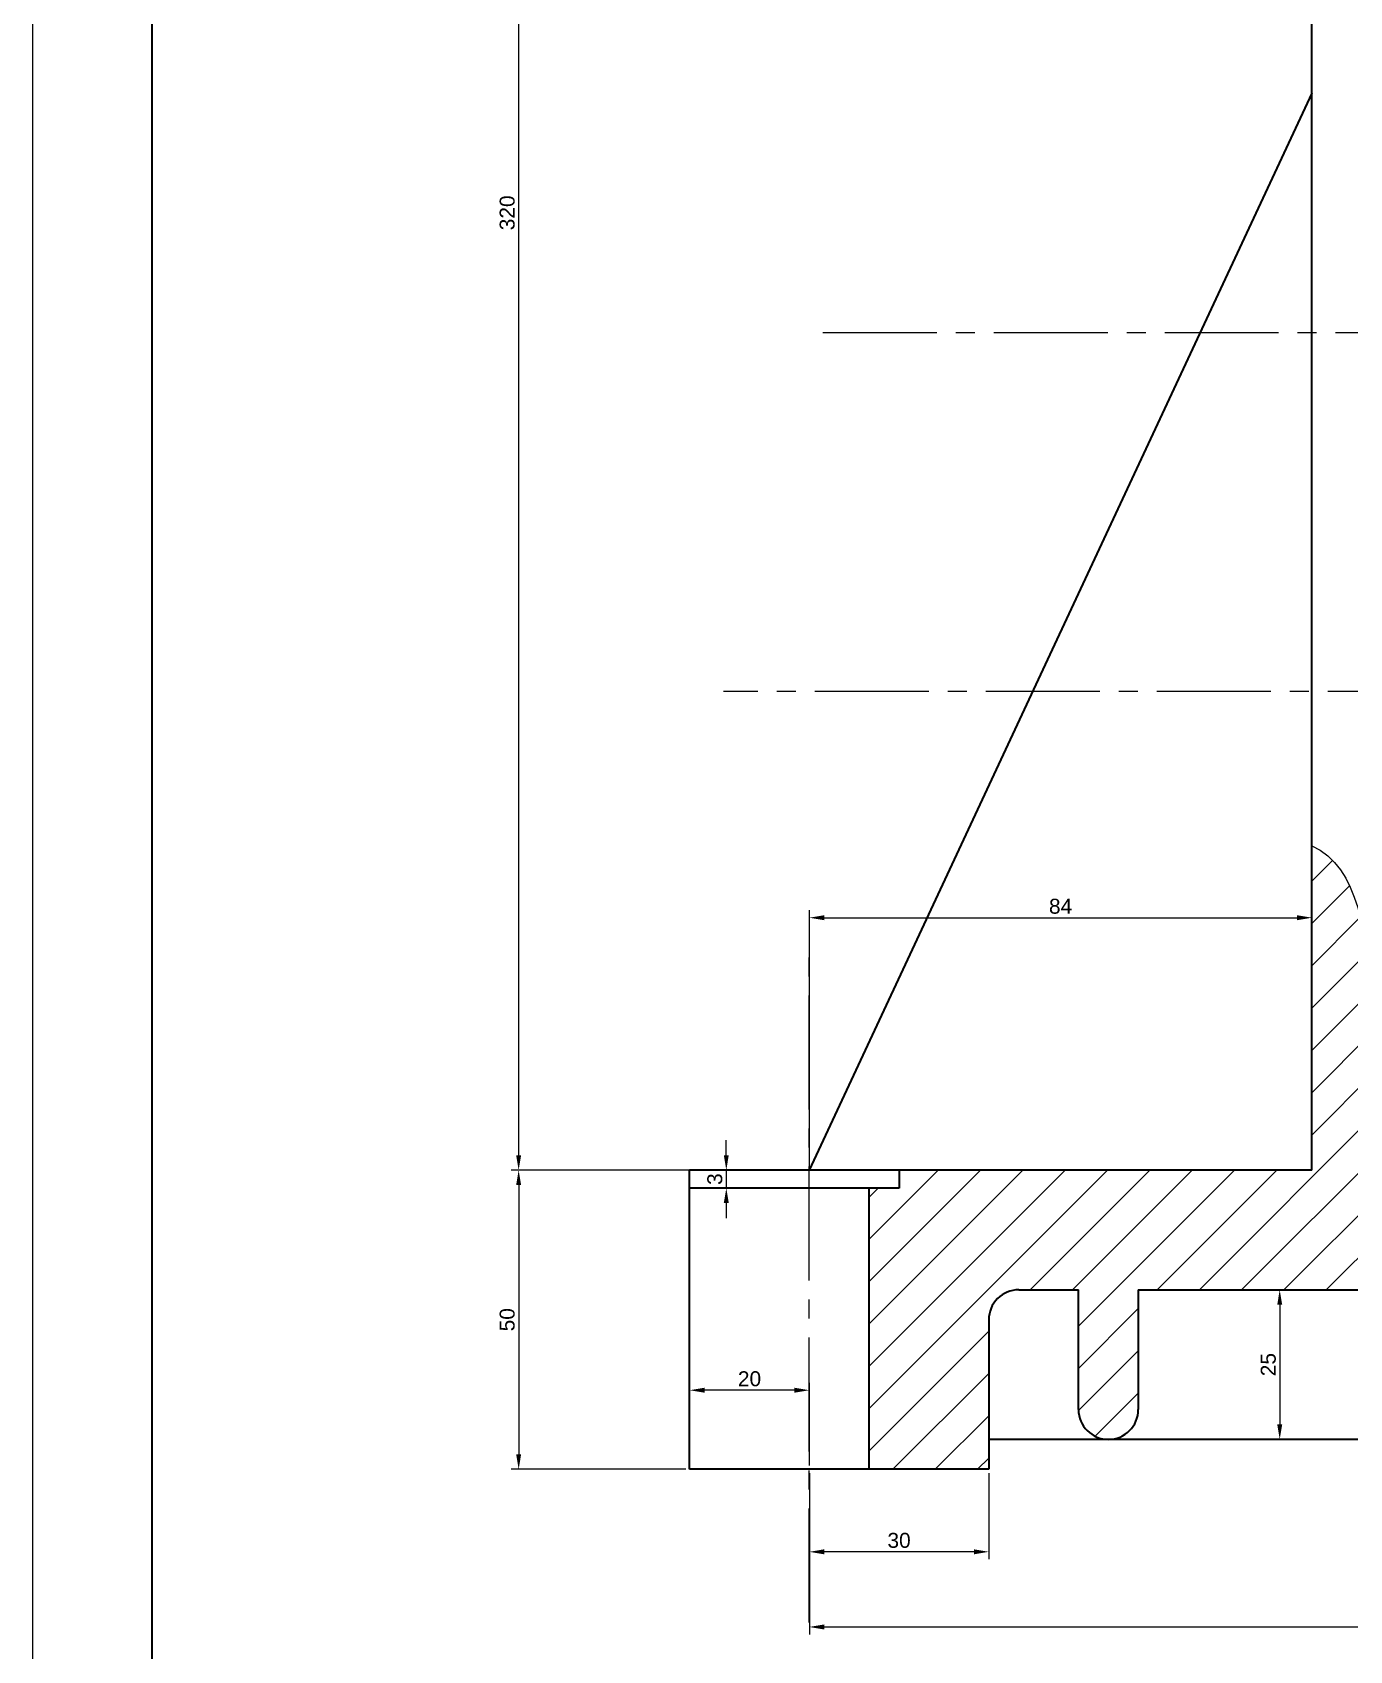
# Model space of a CAD drawing. Header units: millimetres. Extents: x 404 to 2877, y -584 to 1147.
# Drawn here: x 403.8 to 624, y 630.5 to 901 of the extents above; entities that cross this region are included whole.
import ezdxf

# ---------------------------------------------------------------- set-up
doc = ezdxf.new("R2010")
doc.units = ezdxf.units.MM
doc.linetypes.add('CENTER2', pattern=[28.575, 19.05, -3.175, 3.175, -3.175])
for name, color, linetype in [('剖面线', 3, 'Continuous'), ('标注层', 3, 'Continuous'), ('点画线', 1, 'CENTER2'), ('细实线', 7, 'Continuous')]:
    doc.layers.add(name, color=color, linetype=linetype)
doc.layers.add('粗实线', color=50, linetype='Continuous', lineweight=35)
doc.layers.add('边框', color=7, linetype='Continuous', lineweight=35)
doc.styles.get("Standard").update_dxf_attribs({"font": 'arial.ttf'})
doc.dimstyles.new('ISO-25', dxfattribs={"dimtxt": 2.5, "dimasz": 2.5, "dimexe": 1.25, "dimexo": 0.625, "dimtad": 1, "dimtxsty": 'Standard', "dimcen": 2.5, "dimadec": 0, "dimazin": 0, "dimtfac": 1, "dimtmove": 0, "dimatfit": 3, "dimfxl": 1, "dimarcsym": 0})

# ---------------------------------------------------------------- blocks, each defined once
blk = doc.blocks.new('*D10')
at = {"layer": 'Defpoints', "color": 0, "transparency": 16777216}
for p in [(513.72, 710.84), (513.72, 707.84), (519.84, 707.84)]:
    blk.add_point(p, dxfattribs=at)
at = {"layer": '标注层', "color": 0, "lineweight": -2, "transparency": 16777216}
for p, q in [((519.84, 713.34), (519.84, 715.84)), ((514.34, 710.84), (521.09, 710.84)), ((519.84, 710.84), (519.84, 707.84)), ((514.34, 707.84), (521.09, 707.84)), ((519.84, 705.34), (519.84, 702.84))]:
    blk.add_line(p, q, dxfattribs=at)
at = {"layer": '标注层', "color": 0, "transparency": 16777216}
for points in [[(519.42, 713.34), (520.25, 713.34), (519.84, 710.84)], [(519.42, 705.34), (520.25, 705.34), (519.84, 707.84)]]:
    blk.add_solid(points, dxfattribs=at)
at = {"layer": '标注层', "color": 0, "transparency": 16777216, "insert": (517.93, 709.34), "char_height": 2.5, "attachment_point": 5, "rotation": 90}
blk.add_mtext('3', dxfattribs=at)
blk = doc.blocks.new('*D11')
at = {"layer": 'Defpoints', "color": 0, "transparency": 16777216}
for p in [(513.72, 674.06), (513.72, 660.84), (533.72, 660.84)]:
    blk.add_point(p, dxfattribs=at)
at = {"layer": '标注层', "color": 0, "lineweight": -2, "transparency": 16777216}
for p, q in [((513.72, 661.47), (513.72, 675.31)), ((531.22, 674.06), (516.22, 674.06)), ((533.72, 661.47), (533.72, 675.31))]:
    blk.add_line(p, q, dxfattribs=at)
at = {"layer": '标注层', "color": 0, "transparency": 16777216}
for points in [[(516.22, 674.48), (516.22, 673.64), (513.72, 674.06)], [(531.22, 674.48), (531.22, 673.64), (533.72, 674.06)]]:
    blk.add_solid(points, dxfattribs=at)
at = {"layer": '标注层', "color": 0, "transparency": 16777216, "insert": (523.72, 675.96), "char_height": 2.5, "attachment_point": 5}
blk.add_mtext('20', dxfattribs=at)
blk = doc.blocks.new('*D16')
at = {"layer": 'Defpoints', "color": 0, "transparency": 16777216}
for p in [(513.72, 710.84), (485.13, 660.84), (513.72, 660.84)]:
    blk.add_point(p, dxfattribs=at)
at = {"layer": '标注层', "color": 0, "lineweight": -2, "transparency": 16777216}
for p, q in [((513.09, 710.84), (483.88, 710.84)), ((485.13, 708.34), (485.13, 663.34)), ((513.09, 660.84), (483.88, 660.84))]:
    blk.add_line(p, q, dxfattribs=at)
at = {"layer": '标注层', "color": 0, "transparency": 16777216}
for points in [[(484.71, 708.34), (485.54, 708.34), (485.13, 710.84)], [(484.71, 663.34), (485.54, 663.34), (485.13, 660.84)]]:
    blk.add_solid(points, dxfattribs=at)
at = {"layer": '标注层', "color": 0, "transparency": 16777216, "insert": (483.22, 685.84), "char_height": 2.5, "attachment_point": 5, "rotation": 90}
blk.add_mtext('50', dxfattribs=at)
blk = doc.blocks.new('*D17')
at = {"layer": 'Defpoints', "color": 0, "transparency": 16777216}
for p in [(533.72, 660.84), (1033.72, 660.84), (1033.72, 634.49)]:
    blk.add_point(p, dxfattribs=at)
at = {"layer": '标注层', "color": 0, "lineweight": -2, "transparency": 16777216}
for p, q in [((533.72, 660.22), (533.72, 633.24)), ((1033.72, 660.22), (1033.72, 633.24)), ((536.22, 634.49), (1031.22, 634.49))]:
    blk.add_line(p, q, dxfattribs=at)
at = {"layer": '标注层', "color": 0, "transparency": 16777216}
for points in [[(536.22, 634.91), (536.22, 634.07), (533.72, 634.49)], [(1031.22, 634.91), (1031.22, 634.07), (1033.72, 634.49)]]:
    blk.add_solid(points, dxfattribs=at)
at = {"layer": '标注层', "color": 0, "transparency": 16777216, "insert": (783.72, 636.39), "char_height": 2.5, "attachment_point": 5}
blk.add_mtext('500', dxfattribs=at)
blk = doc.blocks.new('*D18')
at = {"layer": 'Defpoints', "color": 0, "transparency": 16777216}
for p in [(533.72, 660.84), (563.72, 660.84), (533.72, 647.05)]:
    blk.add_point(p, dxfattribs=at)
at = {"layer": '标注层', "color": 0, "lineweight": -2, "transparency": 16777216}
for p, q in [((533.72, 660.22), (533.72, 645.8)), ((563.72, 660.22), (563.72, 645.8)), ((561.22, 647.05), (536.22, 647.05))]:
    blk.add_line(p, q, dxfattribs=at)
at = {"layer": '标注层', "color": 0, "transparency": 16777216}
for points in [[(536.22, 647.47), (536.22, 646.63), (533.72, 647.05)], [(561.22, 647.47), (561.22, 646.63), (563.72, 647.05)]]:
    blk.add_solid(points, dxfattribs=at)
at = {"layer": '标注层', "color": 0, "transparency": 16777216, "insert": (548.72, 648.95), "char_height": 2.5, "attachment_point": 5}
blk.add_mtext('30', dxfattribs=at)
blk = doc.blocks.new('*D20')
at = {"layer": 'Defpoints', "color": 0, "transparency": 16777216}
for p in [(617.72, 753.03), (533.72, 710.84), (617.72, 710.84)]:
    blk.add_point(p, dxfattribs=at)
at = {"layer": '标注层', "color": 0, "lineweight": -2, "transparency": 16777216}
for p, q in [((533.72, 711.47), (533.72, 754.28)), ((536.22, 753.03), (615.22, 753.03)), ((617.72, 711.47), (617.72, 754.28))]:
    blk.add_line(p, q, dxfattribs=at)
at = {"layer": '标注层', "color": 0, "transparency": 16777216}
for points in [[(536.22, 753.45), (536.22, 752.61), (533.72, 753.03)], [(615.22, 753.45), (615.22, 752.61), (617.72, 753.03)]]:
    blk.add_solid(points, dxfattribs=at)
at = {"layer": '标注层', "color": 0, "transparency": 16777216, "insert": (575.72, 754.93), "char_height": 2.5, "attachment_point": 5}
blk.add_mtext('84', dxfattribs=at)
blk = doc.blocks.new('*D21')
at = {"layer": 'Defpoints', "color": 0, "transparency": 16777216}
for p in [(485.13, 1030.84), (617.72, 1030.84), (617.72, 710.84)]:
    blk.add_point(p, dxfattribs=at)
at = {"layer": '标注层', "color": 0, "lineweight": -2, "transparency": 16777216}
for p, q in [((617.09, 1030.84), (483.88, 1030.84)), ((485.13, 713.34), (485.13, 1028.34)), ((617.09, 710.84), (483.88, 710.84))]:
    blk.add_line(p, q, dxfattribs=at)
at = {"layer": '标注层', "color": 0, "transparency": 16777216}
for points in [[(484.71, 1028.34), (485.54, 1028.34), (485.13, 1030.84)], [(484.71, 713.34), (485.54, 713.34), (485.13, 710.84)]]:
    blk.add_solid(points, dxfattribs=at)
at = {"layer": '标注层', "color": 0, "transparency": 16777216, "insert": (483.22, 870.84), "char_height": 2.5, "attachment_point": 5, "rotation": 90}
blk.add_mtext('320', dxfattribs=at)
blk = doc.blocks.new('*D121')
at = {"layer": 'Defpoints', "color": 0, "transparency": 16777216}
for p in [(588.72, 690.84), (583.7, 665.84), (612.35, 665.84)]:
    blk.add_point(p, dxfattribs=at)
at = {"layer": '标注层', "color": 0, "lineweight": -2, "transparency": 16777216}
for p, q in [((589.34, 690.84), (613.6, 690.84)), ((612.35, 688.34), (612.35, 668.34)), ((584.32, 665.84), (613.6, 665.84))]:
    blk.add_line(p, q, dxfattribs=at)
at = {"layer": '标注层', "color": 0, "transparency": 16777216}
for points in [[(611.94, 688.34), (612.77, 688.34), (612.35, 690.84)], [(611.94, 668.34), (612.77, 668.34), (612.35, 665.84)]]:
    blk.add_solid(points, dxfattribs=at)
at = {"layer": '标注层', "color": 0, "transparency": 16777216, "insert": (610.45, 678.34), "char_height": 2.5, "attachment_point": 5, "rotation": 90}
blk.add_mtext('25', dxfattribs=at)

msp = doc.modelspace()

# ---------------------------------------------------------------- hatches: boundary and pattern name
at = {"layer": '剖面线'}
h = msp.add_hatch(dxfattribs=at)
h.set_pattern_fill('_USER', color=256, scale=5, angle=45, pattern_type=0)
h.set_pattern_definition([(45, (0, 0), (-3.535534, 3.535534), [])])
edge = h.paths.add_edge_path()
edge.add_spline(control_points=[(646.489, 690.841), (642.887, 694.216), (636.033, 699.612), (632.461, 707.501), (631.409, 710.841)], knot_values=[153.1092244, 153.1092244, 153.1092244, 153.1092244, 167.8016562, 177.3156593, 177.3156593, 177.3156593, 177.3156593], degree=3, periodic=0)
edge.add_spline(control_points=[(631.409, 710.841), (625.176, 730.638), (631.327, 758.84), (617.715, 765.071)], knot_values=[96.7138846, 96.7138846, 96.7138846, 96.7138846, 153.1092244, 153.1092244, 153.1092244, 153.1092244], degree=3, periodic=0)
edge.add_line((617.715, 765.071), (617.715, 715.841))
edge.add_line((617.715, 715.841), (617.715, 710.841))
edge.add_line((617.715, 710.841), (548.715, 710.841))
edge.add_line((548.715, 710.841), (548.715, 707.841))
edge.add_line((548.715, 707.841), (543.715, 707.841))
edge.add_line((543.715, 707.841), (543.715, 660.841))
edge.add_line((543.715, 660.841), (563.715, 660.841))
edge.add_line((563.715, 660.841), (563.715, 685.841))
edge.add_arc((568.715, 685.841), 5, 90, 180, ccw=False)
edge.add_line((568.715, 690.841), (578.715, 690.841))
edge.add_line((578.715, 690.841), (578.715, 670.841))
edge.add_arc((583.715, 670.841), 5, 180, 360)
edge.add_line((588.715, 670.841), (588.715, 690.841))
edge.add_line((588.715, 690.841), (628.715, 690.841))
edge.add_line((628.715, 690.841), (628.715, 670.841))
edge.add_arc((633.715, 670.841), 5, 180, 360)
edge.add_line((638.715, 670.841), (638.715, 690.841))
edge.add_line((638.715, 690.841), (646.489, 690.841))

# ---------------------------------------------------------------- linework, layer by layer
msp.add_lwpolyline([(403.835, 305.705), (1592.835, 305.705), (1592.835, 1146.705), (403.835, 1146.705)], close=True)
at = {"layer": '点画线'}
for p, q in [((535.975, 850.841), (893.788, 850.841)), ((1068.056, 790.841), (519.374, 790.841)), ((533.715, 635.26), (533.715, 746.64))]:
    msp.add_line(p, q, dxfattribs=at)
at = {"layer": '粗实线', "lineweight": 35}
for p, q in [((617.715, 715.841), (617.715, 1030.841)), ((617.715, 890.841), (533.715, 710.841)), ((513.715, 660.841), (513.715, 710.841)), ((617.715, 710.841), (523.715, 710.841)), ((578.715, 670.841), (578.715, 690.841)), ((588.715, 690.841), (588.715, 670.841)), ((588.715, 690.841), (628.715, 690.841)), ((563.715, 685.841), (563.715, 660.841)), ((633.695, 665.841), (583.735, 665.841)), ((563.715, 660.841), (523.715, 660.841))]:
    msp.add_line(p, q, dxfattribs=at)
at = {"layer": '粗实线', "lineweight": 35, "ltscale": 0.125}
msp.add_line((617.715, 710.841), (617.715, 715.841), dxfattribs=at)
at = {"layer": '粗实线', "lineweight": 35, "ltscale": 0.25}
for p, q in [((523.715, 710.841), (513.715, 710.841)), ((568.715, 690.841), (578.715, 690.841)), ((523.715, 660.841), (513.715, 660.841))]:
    msp.add_line(p, q, dxfattribs=at)
at = {"layer": '粗实线'}
for p, q in [((548.715, 710.841), (548.715, 707.841)), ((533.715, 707.841), (513.715, 707.841)), ((548.715, 707.841), (533.715, 707.841)), ((543.715, 660.841), (543.715, 707.841))]:
    msp.add_line(p, q, dxfattribs=at)
at = {"layer": '粗实线', "lineweight": 35, "ltscale": 0.4995}
msp.add_line((583.695, 665.841), (563.715, 665.841), dxfattribs=at)
at = {"layer": '粗实线', "lineweight": 35}
for centre, start, end in [((568.715, 685.841), 90, 180.00001), ((583.715, 670.841), 180.00001, 0)]:
    msp.add_arc(centre, 5, start, end, dxfattribs=at)
at = {"layer": '细实线'}
msp.add_open_spline([(617.715, 765.071), (633.623, 757.788), (620.066, 712.185), (642.887, 694.216), (646.489, 690.841)], degree=3, knots=[96.7138846, 96.7138846, 96.7138846, 96.7138846, 162.6232274, 177.3156593, 177.3156593, 177.3156593, 177.3156593], dxfattribs=at)
at = {"layer": '边框', "linetype": 'Continuous', "lineweight": 35}
msp.add_line((423.835, 1126.705), (423.835, 325.705), dxfattribs=at)

# ---------------------------------------------------------------- dimensions: what is measured, and where the dimension line sits
at = {"layer": '标注层'}
for base, p1, p2, picture, middle in [((485.126, 1030.841), (617.715, 710.841), (617.715, 1030.841), '*D21', (483.224, 870.841)), ((519.837, 707.841), (513.715, 710.841), (513.715, 707.841), '*D10', (517.934, 709.341)), ((485.126, 660.841), (513.715, 710.841), (513.715, 660.841), '*D16', (483.225, 685.841)), ((612.354, 665.841), (588.715, 690.841), (583.695, 665.841), '*D121', (610.452, 678.341))]:
    dim = msp.add_linear_dim(base=base, p1=p1, p2=p2, angle=90, dimstyle='ISO-25', dxfattribs=at)
    dim.commit()
    dim.dimension.update_dxf_attribs({"geometry": picture, "text_midpoint": middle})
dim = msp.add_linear_dim(base=(617.715, 753.029), p1=(533.715, 710.841), p2=(617.715, 710.841), dimstyle='ISO-25', dxfattribs=at)
dim.commit()
dim.dimension.update_dxf_attribs({"geometry": '*D20', "text_midpoint": (575.715, 753.029), "dimtype": 160})
for base, p1, p2, picture, middle in [((513.715, 674.059), (533.715, 660.841), (513.715, 660.841), '*D11', (523.715, 675.96)), ((1033.715, 634.489), (533.715, 660.841), (1033.715, 660.841), '*D17', (783.715, 636.39)), ((533.715, 647.05), (563.715, 660.841), (533.715, 660.841), '*D18', (548.715, 648.952))]:
    dim = msp.add_linear_dim(base=base, p1=p1, p2=p2, dimstyle='ISO-25', dxfattribs=at)
    dim.commit()
    dim.dimension.update_dxf_attribs({"geometry": picture, "text_midpoint": middle})

doc.saveas('drawing.dxf')
